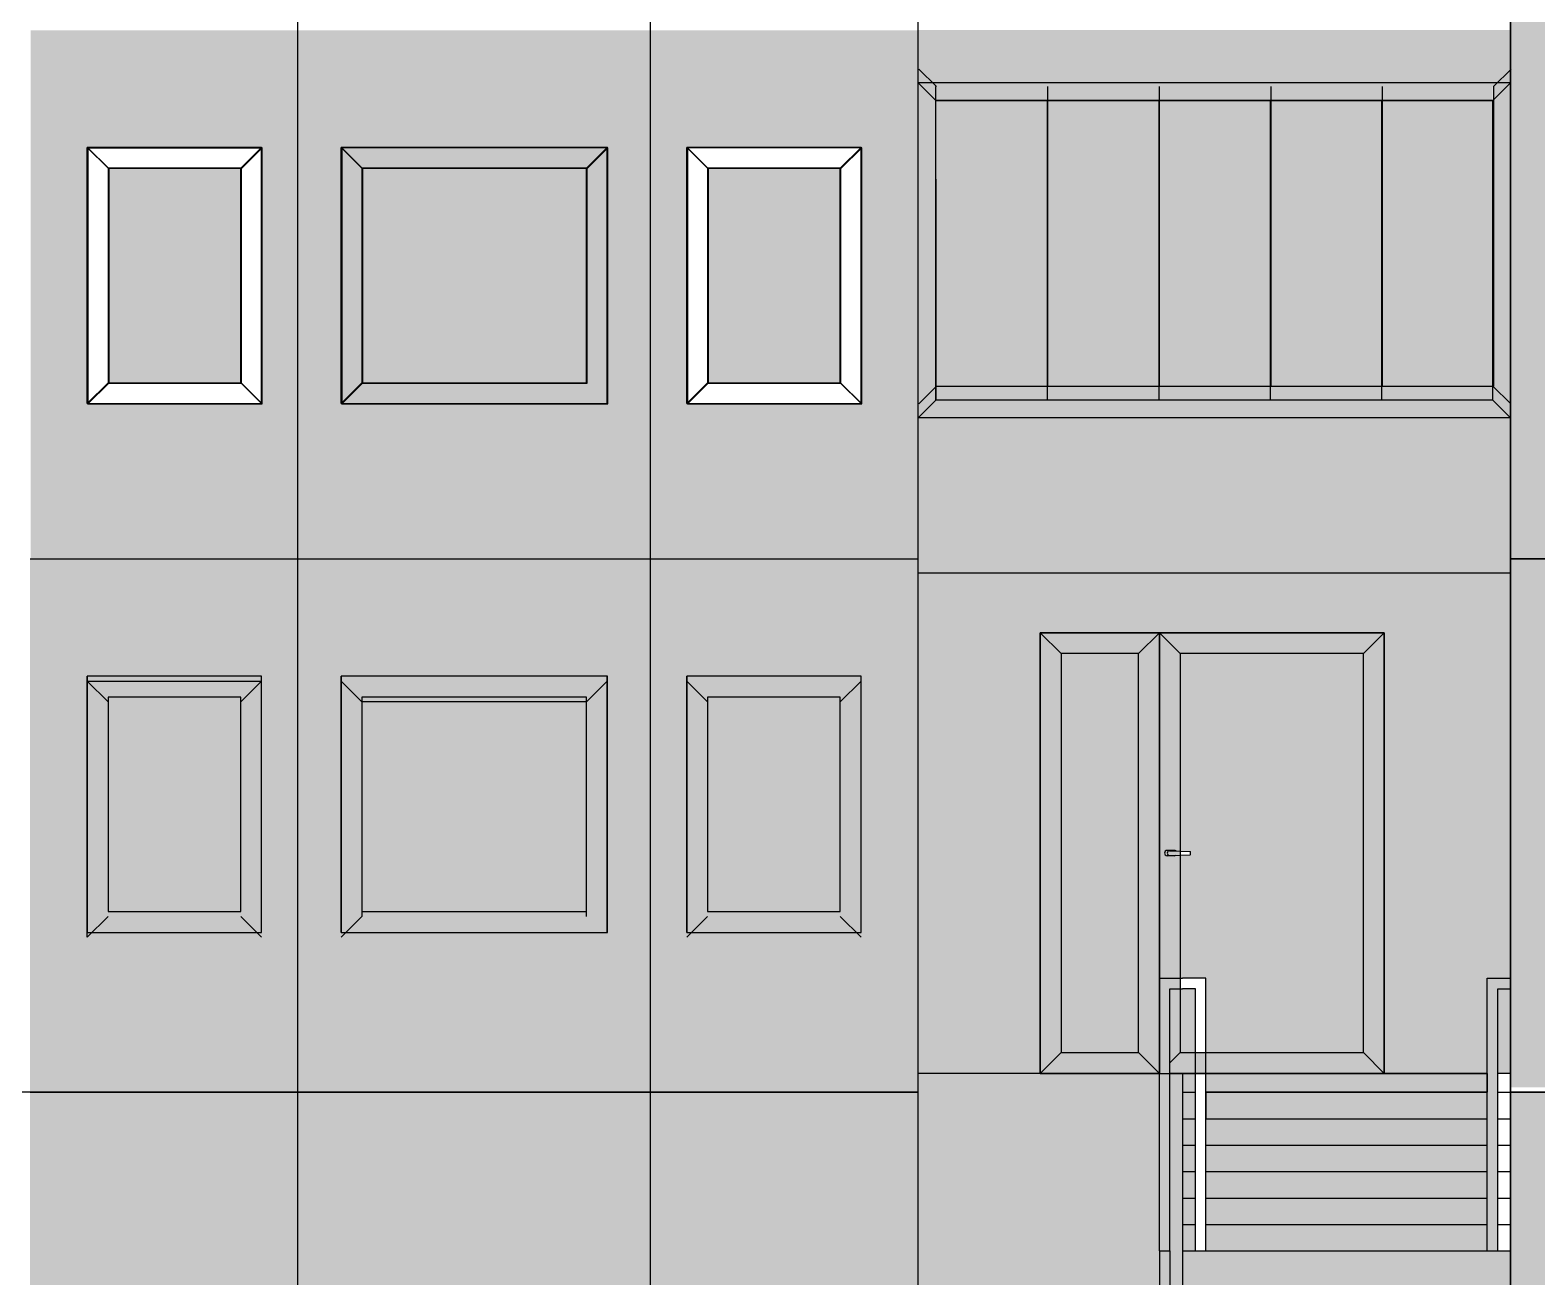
# Model space of a CAD drawing. Header units: millimetres. Extents: x -257254 to 390979, y -202328 to 355504.
# Drawn here: x 47715 to 56265, y 35975 to 43095 of the extents above; entities that cross this region are included whole.
import ezdxf

# ---------------------------------------------------------------- set-up
doc = ezdxf.new("R2010")
doc.units = ezdxf.units.MM
doc.layers.get('0').update_dxf_attribs({"lineweight": 25})
doc.layers.add('заливка', color=7, linetype='Continuous', lineweight=25)
doc.layers.add('ПРОКЛАДКА', color=250, linetype='Continuous')
doc.layers.add('разрез', color=40, linetype='Continuous')
doc.layers.add('фасадик', color=7, linetype='Continuous', lineweight=25, true_color=0x51362d)

# ---------------------------------------------------------------- blocks, each defined once
blk = doc.blocks.new('*U210')
for points in [[(0, 0), (988.7, 0), (988.7, 1453.5), (0, 1453.5)], [(118, 118), (870.7, 118), (870.7, 1335.5), (118, 1335.5)]]:
    blk.add_lwpolyline(points, close=True)
blk = doc.blocks.new('*U211')
for points in [[(0, 0), (1510.4, 0), (1510.4, 1453.5), (0, 1453.5)], [(118, 118), (1392.4, 118), (1392.4, 1335.5), (118, 1335.5)]]:
    blk.add_lwpolyline(points, close=True)
blk = doc.blocks.new('*U222')
for points in [[(0, 0), (676, 0), (676, 2500), (0, 2500)], [(118, 118), (558, 118), (558, 2382), (118, 2382)]]:
    blk.add_lwpolyline(points, close=True)
blk = doc.blocks.new('*U221')
for points in [[(0, 0), (1276, 0), (1276, 2500), (0, 2500)], [(118, 118), (1158, 118), (1158, 2382), (118, 2382)]]:
    blk.add_lwpolyline(points, close=True)

msp = doc.modelspace()

# ---------------------------------------------------------------- hatches: boundary and pattern name
h = msp.add_hatch(color=256)
h.dxf.hatch_style = 1
h.set_gradient(color1=(128, 128, 128), color2=(0, 255, 255), name='INVHEMISPHERICAL')
h.paths.add_polyline_path([(53487.01018, 42775.2328), (52855.01018, 42775.2328), (52855.01018, 41075.34196), (53487.01018, 41075.34196)])
h.paths.add_polyline_path([(54119.01018, 42775.2328), (53487.01018, 42775.2328), (53487.01018, 41075.34196), (54119.01018, 41075.34196)])
h.paths.add_polyline_path([(54751.01018, 42775.2328), (54119.01018, 42775.2328), (54119.01018, 41075.34196), (54751.01018, 41075.34196)])
h.paths.add_polyline_path([(55383.01018, 42775.2328), (54751.01018, 42775.2328), (54751.01018, 41075.34196), (55383.01018, 41075.34196)])
h.paths.add_polyline_path([(56015.01018, 42775.2328), (55383.01018, 42775.2328), (55383.01018, 41075.34196), (56015.01018, 41075.34196)])
h = msp.add_hatch(color=256)
h.dxf.hatch_style = 1
h.set_gradient(color1=(128, 128, 128), color2=(0, 255, 255), name='INVHEMISPHERICAL')
h.paths.add_polyline_path([(48910.25195, 42310.85472), (48157.57173, 42310.85472), (48157.57173, 41093.34196), (48910.25195, 41093.34196)])
h.paths.add_polyline_path([(50872.41495, 42310.85473), (49598.01024, 42310.85473), (49598.01024, 41093.34196), (50872.41495, 41093.34196)])
h.paths.add_polyline_path([(52312.34825, 42310.85472), (51559.66803, 42310.85472), (51559.66803, 41093.34196), (52312.34825, 41093.34196)])
h = msp.add_hatch(color=256)
h.dxf.hatch_style = 1
h.set_gradient(color1=(128, 128, 128), color2=(0, 255, 255), name='INVHEMISPHERICAL')
h.paths.add_polyline_path([(48913.81856, 42309.66683), (48161.13834, 42309.66683), (48161.13834, 41092.15406), (48913.81856, 41092.15406)])
h.paths.add_polyline_path([(50875.98156, 42309.66683), (49601.57685, 42309.66683), (49601.57685, 41092.15407), (50875.98156, 41092.15407)])
h.paths.add_polyline_path([(52315.91486, 42309.66683), (51563.23464, 42309.66683), (51563.23464, 41092.15406), (52315.91486, 41092.15406)])
h = msp.add_hatch(color=256)
h.dxf.hatch_style = 1
h.set_gradient(color1=(128, 128, 128), color2=(0, 255, 255), name='INVHEMISPHERICAL')
h.paths.add_polyline_path([(48910.25195, 39283.35286), (48157.57173, 39283.35286), (48157.57173, 38065.8401), (48910.25195, 38065.8401)])
h.paths.add_polyline_path([(50872.41495, 39283.35287), (49598.01024, 39283.35287), (49598.01024, 38065.8401), (50872.41495, 38065.8401)])
h.paths.add_polyline_path([(52312.34825, 39283.35286), (51559.66803, 39283.35286), (51559.66803, 38065.8401), (52312.34825, 38065.8401)])
at = {"layer": 'заливка', "true_color": 0xf7f0b5}
h = msp.add_hatch(color=254, dxfattribs=at)
h.dxf.hatch_style = 1
h.paths.add_polyline_path([(62355.01018, 43095.34196), (56115.01018, 43095.34196), (56115.01018, 40095.34196), (62355.01018, 40095.34196)])
h.paths.add_polyline_path([(58282.92745, 41013.34196), (58282.92745, 42390.85472), (58244.92745, 42428.85472), (58244.92745, 40975.34196)], flags=0)
h.paths.add_polyline_path([(58244.92745, 42428.85472), (60355.46193, 42428.85472), (60355.46193, 40975.34196), (58244.92745, 40975.34196)], flags=16)
h.paths.add_polyline_path([(59475.46982, 41013.34196), (59482.92745, 41005.11766), (59482.92745, 41013.34196)], flags=16)
h.paths.add_polyline_path([(58362.92745, 42310.85472), (59402.92745, 42310.85472), (59509.92745, 42428.85472), (59535.69016, 42390.85472), (60317.46193, 42390.85472), (60317.46193, 41013.34196), (60355.46194, 40975.34196), (59509.92745, 40975.34196), (59509.92745, 42428.85472), (59402.92745, 42310.85472), (59402.92745, 41093.34196), (58362.92745, 41093.34196)], flags=16)
h.paths.add_polyline_path([(58362.92745, 42310.85472), (59402.92745, 42310.85472), (59402.92745, 41093.34196), (58362.92745, 41093.34196)], flags=0)
h.paths.add_polyline_path([(59509.92745, 40975.34196), (59535.69016, 41013.34196), (59509.92745, 41013.34196), (59509.92745, 42390.85472), (60317.46193, 42390.85472), (60317.46193, 41013.34196), (60355.46194, 40975.34196)], flags=16)
h.paths.add_polyline_path([(59589.92745, 42310.85472), (60237.46193, 42310.85472), (60237.46193, 41093.34196), (59589.92745, 41093.34196)], flags=0)
h.paths.add_polyline_path([(62355.01018, 46095.34196), (56115.01018, 46095.34196), (56115.01018, 43095.34196), (62355.01018, 43095.34196)])
h.paths.add_polyline_path([(60317.46193, 45390.85472), (60317.46193, 44013.34196), (60355.46193, 43975.34196), (60355.46193, 43975.34196), (60355.46193, 45428.85472)], flags=0)
h.paths.add_polyline_path([(58282.92745, 44013.34196), (58282.92745, 45390.85472), (58244.92745, 45428.85472), (58244.92745, 43975.34196)], flags=16)
h.paths.add_polyline_path([(59475.46982, 44013.34196), (59482.92745, 44005.11766), (59482.92745, 44013.34196)], flags=16)
h.paths.add_polyline_path([(59402.92745, 45310.85472), (59509.92745, 45428.85472), (59535.69016, 45390.85472), (60317.46193, 45390.85472), (60317.46193, 44013.34196), (60355.46194, 43975.34196), (58244.92746, 43975.34196), (58244.92746, 43975.34196), (59509.92745, 43975.34196), (59509.92745, 45428.85472), (59402.92745, 45310.85472), (59402.92745, 44093.34196), (59402.92745, 44093.34196), (58362.92745, 44093.34196), (58362.92745, 44093.34196), (58362.92745, 45310.85472)], flags=16)
h.paths.add_polyline_path([(58362.92745, 45310.85472), (59402.92745, 45310.85472), (59402.92745, 44093.34196), (58362.92745, 44093.34196)], flags=0)
h.paths.add_polyline_path([(59589.92745, 45310.85472), (60237.46193, 45310.85472), (60237.46193, 45310.85472), (60237.46193, 44093.34196), (60237.46193, 44093.34196), (59589.92745, 44093.34196), (59589.92745, 44093.34196)], flags=0)
h.paths.add_polyline_path([(59589.92745, 44093.34196), (59589.92745, 45310.85472), (60237.46193, 45310.85472), (60237.46193, 44093.34196)], flags=0)
h.paths.add_polyline_path([(62355.01018, 49095.34196), (56115.01018, 49095.34196), (56115.01018, 46095.34196), (62355.01018, 46095.34196)])
h.paths.add_polyline_path([(58282.92745, 47013.34196), (58282.92745, 48390.85472), (58244.92745, 48428.85472), (58244.92745, 46975.34196)], flags=0)
h.paths.add_polyline_path([(58244.92745, 48428.85472), (60355.46193, 48428.85472), (60355.46193, 46975.34196), (58244.92745, 46975.34196)], flags=16)
h.paths.add_polyline_path([(59475.46982, 47013.34196), (59482.92745, 47005.11766), (59482.92745, 47013.34196)], flags=16)
h.paths.add_polyline_path([(58362.92745, 48310.85472), (59402.92745, 48310.85472), (59509.92745, 48428.85472), (59535.69016, 48390.85472), (60317.46193, 48390.85472), (60317.46193, 47013.34196), (60355.46194, 46975.34196), (59509.92745, 46975.34196), (59509.92745, 48428.85472), (59402.92745, 48310.85472), (59402.92745, 47093.34196), (58362.92745, 47093.34196)], flags=16)
h.paths.add_polyline_path([(58362.92745, 48310.85472), (59402.92745, 48310.85472), (59402.92745, 47093.34196), (58362.92745, 47093.34196)], flags=0)
h.paths.add_polyline_path([(59509.92745, 46975.34196), (59535.69016, 47013.34196), (59509.92745, 47013.34196), (59509.92745, 48390.85472), (60317.46193, 48390.85472), (60317.46193, 47013.34196), (60355.46194, 46975.34196)], flags=0)
h.paths.add_polyline_path([(59589.92745, 48310.85472), (60237.46193, 48310.85472), (60237.46193, 47093.34196), (59589.92745, 47093.34196)], flags=0)
h.paths.add_polyline_path([(62355.01018, 52095.34196), (56115.01018, 52095.34196), (56115.01018, 49095.34196), (62355.01018, 49095.34196)])
h.paths.add_polyline_path([(58282.92745, 50013.34196), (58282.92745, 51390.85472), (58244.92745, 51428.85472), (58244.92745, 49975.34196)], flags=0)
h.paths.add_polyline_path([(58244.92745, 51428.85472), (60355.46193, 51428.85472), (60355.46193, 49975.34196), (58244.92745, 49975.34196)], flags=16)
h.paths.add_polyline_path([(59475.46982, 50013.34196), (59482.92745, 50005.11766), (59482.92745, 50013.34196)], flags=16)
h.paths.add_polyline_path([(59509.92745, 49975.34196), (59509.92745, 51428.85472), (59402.92745, 51310.85472), (59402.92745, 50093.34196), (58362.92745, 50093.34196), (58362.92745, 51310.85472), (59402.92745, 51310.85472), (59509.92745, 51428.85472), (59535.69016, 51390.85472), (60317.46193, 51390.85472), (60317.46193, 50013.34196), (60355.46194, 49975.34196)], flags=16)
h.paths.add_polyline_path([(59509.92745, 49975.34196), (59535.69016, 50013.34196), (59509.92745, 50013.34196), (59509.92745, 51390.85472), (60317.46193, 51390.85472), (60317.46193, 50013.34196), (60355.46194, 49975.34196)], flags=0)
h.paths.add_polyline_path([(58362.92745, 51310.85472), (59402.92745, 51310.85472), (59402.92745, 50093.34196), (58362.92745, 50093.34196)], flags=0)
h.paths.add_polyline_path([(59589.92745, 50093.34196), (59589.92745, 51310.85472), (60237.46193, 51310.85472), (60237.46193, 50093.34196)], flags=0)
h.paths.add_polyline_path([(62355.01018, 55095.34196), (56115.01018, 55095.34196), (56115.01018, 52095.34196), (62355.01018, 52095.34196)])
h.paths.add_polyline_path([(58282.92745, 53013.34196), (58282.92745, 54390.85472), (59475.46982, 54390.85472), (59509.92745, 54428.85472), (58244.92745, 54428.85472), (58244.92745, 52975.34196)], flags=16)
h.paths.add_polyline_path([(58244.92745, 54428.85472), (60355.46193, 54428.85472), (60355.46193, 52975.34196), (58244.92745, 52975.34196)], flags=16)
h.paths.add_polyline_path([(59475.46982, 53013.34196), (59482.92745, 53005.11766), (59482.92745, 53013.34196)], flags=16)
h.paths.add_polyline_path([(58362.92745, 54310.85472), (59402.92745, 54310.85472), (59402.92745, 53093.34196), (58362.92745, 53093.34196)], flags=16)
h.paths.add_polyline_path([(59509.92745, 52975.34196), (59509.92745, 54428.85472), (59535.69016, 54390.85472), (60317.46193, 54390.85472), (60317.46193, 53013.34196), (60355.46194, 52975.34196)], flags=16)
h.paths.add_polyline_path([(59509.92745, 52975.34196), (59535.69016, 53013.34196), (59509.92745, 53013.34196), (59509.92745, 54390.85472), (60317.46193, 54390.85472), (60317.46193, 53013.34196), (60355.46194, 52975.34196)], flags=0)
h.paths.add_polyline_path([(59589.92745, 54310.85472), (60237.46193, 54310.85472), (60237.46193, 53093.34196), (59589.92745, 53093.34196)], flags=0)
h.paths.add_polyline_path([(62355.01018, 58095.34196), (56115.01018, 58095.34196), (56115.01018, 55095.34196), (62355.01018, 55095.34196)])
h.paths.add_polyline_path([(58244.92745, 57428.85472), (60355.46193, 57428.85472), (60355.46193, 55975.34196), (58244.92745, 55975.34196)], flags=16)
h.paths.add_polyline_path([(58282.92745, 57390.85472), (59482.92745, 57390.85472), (60317.46193, 57390.85472), (60317.46193, 56013.34196), (59509.92745, 56013.34196), (58282.92745, 56013.34196)], flags=0)
h.paths.add_polyline_path([(58362.92745, 57310.85472), (59402.92745, 57310.85472), (59402.92745, 56093.34196), (58362.92745, 56093.34196)], flags=0)
h.paths.add_polyline_path([(59589.92745, 57310.85472), (60237.46193, 57310.85472), (60237.46193, 56093.34196), (59589.92745, 56093.34196)], flags=0)
h.paths.add_polyline_path([(62355.01018, 61095.34196), (56115.01018, 61095.34196), (56115.01018, 58095.34196), (62355.01018, 58095.34196)])
h.paths.add_polyline_path([(58244.92745, 60428.85472), (60355.46193, 60428.85472), (60355.46193, 58975.34196), (58244.92745, 58975.34196)], flags=16)
h.paths.add_polyline_path([(58282.92745, 60390.85472), (59482.92745, 60390.85472), (60317.46193, 60390.85472), (60317.46193, 59013.34196), (59509.92745, 59013.34196), (58282.92745, 59013.34196)], flags=0)
h.paths.add_polyline_path([(58362.92745, 60310.85472), (59402.92745, 60310.85472), (59402.92745, 59093.34196), (58362.92745, 59093.34196)], flags=0)
h.paths.add_polyline_path([(59589.92745, 60310.85472), (60237.46193, 60310.85472), (60237.46193, 59093.34196), (59589.92745, 59093.34196)], flags=0)
h.paths.add_polyline_path([(62355.01018, 64095.34196), (56115.01018, 64095.34196), (56115.01018, 61095.34196), (62355.01018, 61095.34196)])
h.paths.add_polyline_path([(58244.92745, 63428.85472), (60355.46193, 63428.85472), (60355.46193, 61975.34196), (58244.92745, 61975.34196)], flags=16)
h.paths.add_polyline_path([(58282.92745, 63390.85472), (59482.92745, 63390.85472), (60317.46193, 63390.85472), (60317.46193, 62013.34196), (59509.92745, 62013.34196), (58282.92745, 62013.34196)], flags=0)
h.paths.add_polyline_path([(58362.92745, 63310.85472), (59402.92745, 63310.85472), (59402.92745, 62093.34196), (58362.92745, 62093.34196)], flags=0)
h.paths.add_polyline_path([(59589.92745, 63310.85472), (60237.46193, 63310.85472), (60237.46193, 62093.34196), (59589.92745, 62093.34196)], flags=0)
at = {"layer": 'заливка', "transparency": 33554687}
h = msp.add_hatch(color=256, dxfattribs=at)
h.dxf.hatch_style = 1
h.set_gradient(color1=(82, 71, 46), color2=(247, 240, 181), name='CYLINDER')
h.paths.add_polyline_path([(49238.5768, 40094.15407), (49238.5768, 43094.15407), (47718.57679, 43094.15407), (47718.57679, 40094.15407)])
h.paths.add_polyline_path([(48913.81856, 42309.66683), (49031.81856, 42427.66683), (48913.81856, 42427.66683), (48913.81856, 41092.15406), (49031.81856, 40974.25438), (49031.81856, 41092.15406), (48161.13834, 41092.15406), (48043.13834, 40974.15406), (48161.13834, 40974.15406), (48161.13834, 42309.66683), (48043.13834, 42427.66682), (48043.13834, 42309.66683)], flags=0)
h.paths.add_polyline_path([(48043.13834, 40974.15406), (48043.13834, 42427.66683), (49031.81856, 42427.66683), (49031.81856, 40974.15406)], flags=16)
h.paths.add_polyline_path([(51238.57679, 43094.15407), (51238.57679, 40094.15407), (52758.57679, 40094.15407), (52758.57679, 43094.15407)])
h.paths.add_polyline_path([(52315.91486, 42309.66683), (52433.91486, 42427.66683), (52315.91486, 42427.66683), (52315.91486, 41092.15406), (52433.91486, 40974.25438), (52433.91486, 41092.15406), (51563.23464, 41092.15406), (51445.23464, 40974.15406), (51563.23464, 40974.15406), (51563.23464, 42309.66683), (51445.23464, 42427.66682), (51445.23464, 42309.66683)], flags=0)
h.paths.add_polyline_path([(51445.23464, 40974.15406), (51445.23464, 42427.66683), (52433.91486, 42427.66683), (52433.91486, 40974.15406)], flags=16)
at = {"layer": 'заливка', "true_color": 0xf7f0b5}
h = msp.add_hatch(color=254, dxfattribs=at)
h.dxf.hatch_style = 1
h.paths.add_polyline_path([(51238.57679, 43094.15407), (49238.5768, 43094.15407), (49238.5768, 40094.15407), (51238.57679, 40094.15407)])
h.paths.add_polyline_path([(50993.98156, 42427.66683), (50993.98156, 40974.15407), (49483.57685, 40974.15407), (49483.57685, 42427.66683)], flags=16)
h.paths.add_polyline_path([(50993.98156, 42427.66683), (50993.98156, 40974.15407), (49483.57685, 40974.15407), (49483.57685, 42427.66683)], flags=0)
h = msp.add_hatch(color=254, dxfattribs=at)
h.dxf.hatch_style = 1
h.paths.add_polyline_path([(51238.57679, 40094.15407), (51238.57679, 43094.15407), (49238.5768, 43094.15407), (49238.5768, 40094.15407)])
h.paths.add_polyline_path([(49483.57685, 40974.15407), (49483.57685, 42427.66683), (50993.98156, 42427.66683), (50993.98156, 40974.15407)], flags=16)
h.paths.add_polyline_path([(49483.57685, 40974.15407), (49483.57685, 42427.66683), (50993.98156, 42427.66683), (50993.98156, 40974.15407)], flags=16)
h = msp.add_hatch(color=254, dxfattribs=at)
h.dxf.hatch_style = 1
h.paths.add_polyline_path([(51238.57679, 40094.15407), (51238.57679, 43094.15407), (49238.5768, 43094.15407), (49238.5768, 40094.15407)])
h.paths.add_polyline_path([(49483.57685, 40974.15407), (49483.57685, 42427.66683), (50993.98156, 42427.66683), (50993.98156, 40974.15407)], flags=16)
h.paths.add_polyline_path([(49483.57685, 40974.15407), (49483.57685, 42427.66683), (50993.98156, 42427.66683), (50993.98156, 40974.15407)], flags=16)
h = msp.add_hatch(color=254, dxfattribs=at)
h.dxf.hatch_style = 1
h.paths.add_polyline_path([(51238.57679, 40094.15407), (51238.57679, 43094.15407), (49238.5768, 43094.15407), (49238.5768, 40094.15407)])
h.paths.add_polyline_path([(49483.57685, 40974.15407), (49483.57685, 42427.66683), (50993.98156, 42427.66683), (50993.98156, 40974.15407)], flags=16)
h.paths.add_polyline_path([(49483.57685, 40974.15407), (49483.57685, 42427.66683), (50993.98156, 42427.66683), (50993.98156, 40974.15407)], flags=16)
h = msp.add_hatch(color=254, dxfattribs=at)
h.dxf.hatch_style = 1
h.paths.add_polyline_path([(51238.57679, 40094.15407), (51238.57679, 43094.15407), (49238.5768, 43094.15407), (49238.5768, 40094.15407)])
h.paths.add_polyline_path([(49483.57685, 40974.15407), (49483.57685, 42427.66683), (50993.98156, 42427.66683), (50993.98156, 40974.15407)], flags=16)
h.paths.add_polyline_path([(49483.57685, 40974.15407), (49483.57685, 42427.66683), (50993.98156, 42427.66683), (50993.98156, 40974.15407)], flags=16)
h = msp.add_hatch(color=254, dxfattribs=at)
h.dxf.hatch_style = 1
h.paths.add_polyline_path([(51238.57679, 40094.15407), (51238.57679, 43094.15407), (49238.5768, 43094.15407), (49238.5768, 40094.15407)])
h.paths.add_polyline_path([(49483.57685, 40974.15407), (49483.57685, 42427.66683), (50993.98156, 42427.66683), (50993.98156, 40974.15407)], flags=16)
h.paths.add_polyline_path([(49483.57685, 40974.15407), (49483.57685, 42427.66683), (50993.98156, 42427.66683), (50993.98156, 40974.15407)], flags=16)
h = msp.add_hatch(color=254, dxfattribs=at)
h.dxf.hatch_style = 1
h.paths.add_polyline_path([(51238.57679, 40094.15407), (51238.57679, 43094.15407), (49238.5768, 43094.15407), (49238.5768, 40094.15407)])
h.paths.add_polyline_path([(49483.57685, 40974.15407), (49483.57685, 42427.66683), (50993.98156, 42427.66683), (50993.98156, 40974.15407)], flags=16)
h.paths.add_polyline_path([(49483.57685, 40974.15407), (49483.57685, 42427.66683), (50993.98156, 42427.66683), (50993.98156, 40974.15407)], flags=16)
h = msp.add_hatch(color=254, dxfattribs=at)
h.dxf.hatch_style = 1
h.paths.add_polyline_path([(51238.57679, 43094.15407), (49238.5768, 43094.15407), (49238.5768, 40094.15407), (51238.57679, 40094.15407)])
h.paths.add_polyline_path([(50993.98156, 42427.66683), (50993.98156, 40974.15407), (49483.57685, 40974.15407), (49483.57685, 42427.66683)], flags=16)
h.paths.add_polyline_path([(50993.98156, 42427.66683), (50993.98156, 40974.15407), (49483.57685, 40974.15407), (49483.57685, 42427.66683)], flags=0)
h = msp.add_hatch(color=254, dxfattribs=at)
h.dxf.hatch_style = 1
h.paths.add_polyline_path([(49238.5768, 40094.15407), (51238.57679, 40094.15407), (51238.57679, 43094.15407), (49238.5768, 43094.15407)])
h.paths.add_polyline_path([(50993.98156, 40974.15407), (49483.57685, 40974.15407), (49483.57685, 42427.66683), (50993.98156, 42427.66683)], flags=16)
h.paths.add_polyline_path([(50993.98156, 40974.15407), (49483.57685, 40974.15407), (49483.57685, 42427.66683), (50993.98156, 42427.66683)], flags=16)
h = msp.add_hatch(color=254, dxfattribs=at)
h.dxf.hatch_style = 1
h.paths.add_polyline_path([(49238.5768, 40094.15407), (51238.57679, 40094.15407), (51238.57679, 43094.15407), (49238.5768, 43094.15407)])
h.paths.add_polyline_path([(50993.98156, 40974.15407), (49483.57685, 40974.15407), (49483.57685, 42427.66683), (50993.98156, 42427.66683)], flags=16)
h.paths.add_polyline_path([(50993.98156, 40974.15407), (49483.57685, 40974.15407), (49483.57685, 42427.66683), (50993.98156, 42427.66683)], flags=16)
h = msp.add_hatch(color=254, dxfattribs=at)
h.dxf.hatch_style = 1
h.paths.add_polyline_path([(51238.57679, 40094.15407), (51238.57679, 43094.15407), (49238.5768, 43094.15407), (49238.5768, 40094.15407)])
h.paths.add_polyline_path([(50993.98156, 40974.15407), (49483.57685, 40974.15407), (49483.57685, 42427.66683), (50993.98156, 42427.66683)], flags=16)
h.paths.add_polyline_path([(50993.98156, 40974.15407), (49483.57685, 40974.15407), (49483.57685, 42427.66683), (50993.98156, 42427.66683)], flags=16)
h = msp.add_hatch(color=254, dxfattribs=at)
h.dxf.hatch_style = 1
h.paths.add_polyline_path([(51238.57679, 40094.15407), (51238.57679, 43094.15407), (49238.5768, 43094.15407), (49238.5768, 40094.15407)])
h.paths.add_polyline_path([(50993.98156, 40974.15407), (49483.57685, 40974.15407), (49483.57685, 42427.66683), (50993.98156, 42427.66683)], flags=16)
h.paths.add_polyline_path([(50993.98156, 40974.15407), (49483.57685, 40974.15407), (49483.57685, 42427.66683), (50993.98156, 42427.66683)], flags=16)
h = msp.add_hatch(color=254, dxfattribs=at)
h.dxf.hatch_style = 1
h.paths.add_polyline_path([(51238.57679, 40094.15407), (51238.57679, 43094.15407), (49238.5768, 43094.15407), (49238.5768, 40094.15407)])
h.paths.add_polyline_path([(50993.98156, 40974.15407), (49483.57685, 40974.15407), (49483.57685, 42427.66683), (50993.98156, 42427.66683)], flags=16)
h.paths.add_polyline_path([(50993.98156, 40974.15407), (49483.57685, 40974.15407), (49483.57685, 42427.66683), (50993.98156, 42427.66683)], flags=16)
h = msp.add_hatch(color=254, dxfattribs=at)
h.dxf.hatch_style = 1
h.paths.add_polyline_path([(51238.57679, 40094.15407), (51238.57679, 43094.15407), (49238.5768, 43094.15407), (49238.5768, 40094.15407)])
h.paths.add_polyline_path([(50993.98156, 40974.15407), (49483.57685, 40974.15407), (49483.57685, 42427.66683), (50993.98156, 42427.66683)], flags=16)
h.paths.add_polyline_path([(50993.98156, 40974.15407), (49483.57685, 40974.15407), (49483.57685, 42427.66683), (50993.98156, 42427.66683)], flags=16)
h = msp.add_hatch(color=254, dxfattribs=at)
h.dxf.hatch_style = 1
h.paths.add_polyline_path([(51238.57679, 40094.15407), (51238.57679, 43094.15407), (49238.5768, 43094.15407), (49238.5768, 40094.15407)])
h.paths.add_polyline_path([(50993.98156, 40974.15407), (49483.57685, 40974.15407), (49483.57685, 42427.66683), (50993.98156, 42427.66683)], flags=16)
h.paths.add_polyline_path([(50993.98156, 40974.15407), (49483.57685, 40974.15407), (49483.57685, 42427.66683), (50993.98156, 42427.66683)], flags=16)
at = {"layer": 'заливка', "true_color": 0x52472e}
h = msp.add_hatch(color=49, dxfattribs=at)
h.dxf.hatch_style = 1
h.set_gradient(color2=(111, 96, 62), name='CYLINDER')
h.paths.add_polyline_path([(56115.01018, 43095.34196), (52755.01018, 43095.34196), (52755.01018, 42847.73095), (56115.01018, 42847.73095)])
at = {"layer": 'заливка'}
h = msp.add_hatch(color=256, dxfattribs=at)
h.dxf.hatch_style = 1
h.set_gradient(color2=(111, 96, 62), name='CYLINDER')
h.paths.add_polyline_path([(56115.01018, 40095.34196), (56115.01018, 40975.34196), (52755.01018, 40975.34196), (52755.01018, 40095.34196)])
at = {"layer": 'заливка', "transparency": 33554687}
h = msp.add_hatch(color=256, dxfattribs=at)
h.dxf.hatch_style = 1
h.set_gradient(color1=(82, 71, 46), color2=(247, 240, 181), name='CYLINDER')
h.paths.add_polyline_path([(49235.01018, 40095.34196), (47715.01018, 40095.34196), (47715.01018, 37067.8401), (49235.01018, 37067.8401)])
h.paths.add_polyline_path([(49028.30215, 39428.85472), (49028.35234, 37975.34196), (48039.57172, 37975.34196), (48039.52153, 39428.85472)], flags=16)
h.paths.add_polyline_path([(48910.25195, 39310.85472), (48910.25195, 38093.34196), (48157.57173, 38093.34196), (48157.57173, 39310.85472)], flags=0)
h.paths.add_polyline_path([(52755.01018, 40095.34196), (51235.01018, 40095.34196), (51235.01018, 37060.08226), (52755.01018, 37060.08226)])
h.paths.add_polyline_path([(51441.66802, 37975.34196), (51441.61783, 39428.85472), (52430.39845, 39428.85472), (52430.44864, 37975.34196)], flags=16)
h.paths.add_polyline_path([(51559.66803, 38093.34196), (51559.66803, 39310.85472), (52312.34825, 39310.85472), (52312.34825, 38093.34196)], flags=0)
at = {"layer": 'заливка', "true_color": 0xf7f0b5}
h = msp.add_hatch(color=254, dxfattribs=at)
h.dxf.hatch_style = 1
h.paths.add_polyline_path([(51235.01018, 40095.34196), (49235.01018, 40095.34196), (49235.01018, 37067.8401), (51235.01018, 37067.8401)])
h.paths.add_polyline_path([(49480.01023, 37975.34196), (49480.01024, 39428.85473), (50990.41495, 39428.85473), (50990.41495, 37975.34196)], flags=16)
h.paths.add_polyline_path([(49598.01024, 38093.34196), (49598.01024, 39310.85473), (50872.41495, 39310.85473), (50872.41495, 38093.34196)], flags=0)
at = {"layer": 'заливка', "true_color": 0x52472e}
h = msp.add_hatch(color=49, dxfattribs=at)
h.dxf.hatch_style = 1
h.set_gradient(color2=(111, 96, 62), name='CYLINDER')
h.paths.add_polyline_path([(56115.01018, 40095.34196), (52755.01018, 40095.34196), (52755.01018, 39847.73095), (56115.01018, 39847.73095)])
at = {"layer": 'заливка', "true_color": 0xf7f0b5}
h = msp.add_hatch(color=254, dxfattribs=at)
h.dxf.hatch_style = 1
h.paths.add_polyline_path([(62355.01018, 40095.34196), (56115.01018, 40095.34196), (56115.01018, 37095.34196), (62355.01018, 37095.34196)])
h.paths.add_polyline_path([(58244.92745, 39428.85472), (60355.46193, 39428.85472), (60355.46193, 37975.34196), (58244.92745, 37975.34196)], flags=16)
h.paths.add_polyline_path([(58282.92745, 39428.85472), (59482.92745, 39428.85472), (59482.92745, 38013.34196), (58282.92745, 38013.34196)], flags=0)
h.paths.add_polyline_path([(58362.92745, 39310.85472), (59402.92745, 39310.85472), (59402.92745, 38166.19503), (58362.92745, 38166.19503)], flags=0)
h.paths.add_polyline_path([(59509.92745, 39428.85472), (60317.46193, 39428.85472), (60317.46193, 38013.34196), (59509.92745, 38013.34196)], flags=0)
h.paths.add_polyline_path([(59589.92745, 39310.85472), (60237.46193, 39310.85472), (60237.46193, 38166.19503), (59589.92745, 38166.19503)], flags=0)
at = {"layer": 'ПРОКЛАДКА', "true_color": 0x211c12}
h = msp.add_hatch(color=250, dxfattribs=at)
h.dxf.hatch_style = 1
h.paths.add_polyline_path([(54122.92323, 39675.34196), (53446.92323, 39675.34196), (53564.92323, 39557.34196), (54004.92323, 39557.34196)], flags=17)
h.paths.add_polyline_path([(53564.92323, 39557.34196), (53446.92323, 39675.34196), (53446.92323, 37175.34196), (54122.92323, 37175.34196), (54122.92323, 39675.34196), (54004.92323, 39557.34196), (54004.92323, 37293.34196), (53564.92323, 37293.34196)])
h.paths.add_polyline_path([(55398.92323, 39675.34196), (54122.92323, 39675.34196), (54240.92323, 39557.34196), (55280.92323, 39557.34196)], flags=17)
h.paths.add_polyline_path([(54122.92323, 37715.81587), (54240.92323, 37715.81587), (54240.92323, 39557.34196), (54122.92323, 39675.34196)])
h.paths.add_polyline_path([(54387.09713, 37293.34196), (54387.09713, 37175.34196), (55398.92323, 37175.34196), (55398.92323, 39675.34196), (55280.92323, 39557.34196), (55280.92323, 37293.34196)])
h.paths.add_polyline_path([(54327.09713, 37175.34196), (54327.09713, 37293.34196), (54240.92323, 37293.34196), (54240.92323, 37655.81587), (54182.92323, 37655.81587), (54182.92323, 37175.34196)])
at = {"layer": 'ПРОКЛАДКА', "true_color": 0x775728}
h = msp.add_hatch(color=27, dxfattribs=at)
h.dxf.hatch_style = 1
h.paths.add_polyline_path([(54004.92323, 39557.34196), (53564.92323, 39557.34196), (53564.92323, 37293.34196), (54004.92323, 37293.34196)])
h = msp.add_hatch(color=27, dxfattribs=at)
h.dxf.hatch_style = 1
h.paths.add_polyline_path([(55280.92323, 39557.34196), (54240.92323, 39557.34196), (54240.92323, 38436.65934), (54299.13702, 38435.07169), (54299.13702, 38415.61223), (54240.92323, 38414.02458), (54240.92323, 37715.81587), (54255.01018, 37715.81587), (54387.09713, 37715.81587), (54387.09713, 37293.34196), (55280.92323, 37293.34196)])
h.paths.add_polyline_path([(54327.09713, 37655.81587), (54255.01018, 37655.81587), (54240.92323, 37655.81587), (54240.92323, 37293.34196), (54327.09713, 37293.34196)], flags=17)
at = {"layer": 'ПРОКЛАДКА'}
h = msp.add_hatch(color=8, dxfattribs=at)
h.dxf.hatch_style = 1
h.paths.add_polyline_path([(54122.92323, 37175.34196), (53446.92323, 37175.34196), (52755.01018, 37175.34196), (52755.01018, 35975.34196), (54122.92323, 35975.34196), (54122.92323, 36167.8401)])
h.paths.add_polyline_path([(55982.92323, 37175.34196), (54387.09713, 37175.34196), (54387.09713, 37067.8401), (55982.92323, 37067.8401)])
h.paths.add_polyline_path([(55982.92323, 37067.8401), (54387.09713, 37067.8401), (54387.09713, 36917.8401), (55982.92323, 36917.8401)])
h.paths.add_polyline_path([(55982.92323, 36917.8401), (54387.09713, 36917.8401), (54387.09713, 36767.8401), (55982.92323, 36767.8401)])
h.paths.add_polyline_path([(55982.92323, 36767.8401), (54387.09713, 36767.8401), (54387.09713, 36617.8401), (55982.92323, 36617.8401)])
h.paths.add_polyline_path([(55982.92323, 36617.8401), (54387.09713, 36617.8401), (54387.09713, 36467.8401), (55982.92323, 36467.8401)])
h.paths.add_polyline_path([(55982.92323, 36467.8401), (54387.09713, 36467.8401), (54387.09713, 36317.8401), (55982.92323, 36317.8401)])
h.paths.add_polyline_path([(55982.92323, 36317.8401), (54387.09713, 36317.8401), (54387.09713, 36167.8401), (55982.92323, 36167.8401)])
h.paths.add_polyline_path([(56115.01018, 36167.8401), (56042.92323, 36167.8401), (54255.01018, 36167.8401), (54255.01018, 35975.34196), (56115.01018, 35975.34196)])
at = {"layer": 'разрез'}
h = msp.add_hatch(color=256, dxfattribs=at)
h.dxf.hatch_style = 1
h.set_gradient(color2=(111, 96, 62), name='CURVED')
h.paths.add_polyline_path([(53446.92323, 39675.34196), (54122.92323, 39675.34196), (55398.92323, 39675.34196), (55398.92323, 37175.34196), (55982.92323, 37175.34196), (55982.92323, 37715.81587), (56115.01018, 37715.81587), (56115.01018, 40015.34196), (52755.01018, 40015.34196), (52755.01018, 37175.34196), (53446.92323, 37175.34196)])
h = msp.add_hatch(color=256, dxfattribs=at)
h.dxf.hatch_style = 1
h.set_gradient(color2=(111, 96, 62), name='CURVED')
h.paths.add_polyline_path([(56115.01018, 37655.81587), (56042.92323, 37655.81587), (56042.92323, 37175.34196), (56115.01018, 37175.34196)])
at = {"layer": 'разрез', "true_color": 0x6f603e}
h = msp.add_hatch(color=37, dxfattribs=at)
h.dxf.hatch_style = 1
h.paths.add_polyline_path([(40835.01018, 37067.8401), (40835.01018, 35975.34196), (42835.01018, 35975.34196), (42835.01018, 37067.8401)])
h.paths.add_polyline_path([(49235.01018, 37067.8401), (49235.01018, 35975.34196), (51235.01018, 35975.34196), (51235.01018, 37067.8401)])
at = {"layer": 'разрез'}
h = msp.add_hatch(color=256, dxfattribs=at)
h.dxf.hatch_style = 1
h.set_gradient(color2=(111, 96, 62))
h.paths.add_polyline_path([(49235.01018, 37067.8401), (47715.01018, 37067.8401), (47715.01018, 35975.34196), (49235.01018, 35975.34196)])
h = msp.add_hatch(color=256, dxfattribs=at)
h.dxf.hatch_style = 1
h.set_gradient(color1=(111, 96, 62), color2=(0, 0, 0))
h.paths.add_polyline_path([(51235.01018, 37067.8401), (52755.415, 37067.8401), (52755.415, 35975.34196), (51235.415, 35975.34196)])
h = msp.add_hatch(color=256, dxfattribs=at)
h.dxf.hatch_style = 1
h.set_gradient(color2=(111, 96, 62), name='CURVED')
h.paths.add_polyline_path([(62355.01018, 37095.34196), (56115.01018, 37067.8401), (56115.01018, 35975.34196), (62355.01018, 35975.34196)])
at = {"layer": 'фасадик', "true_color": 0xcda56a}
h = msp.add_hatch(color=33, dxfattribs=at)
h.dxf.hatch_style = 1
h.paths.add_polyline_path([(56118.57679, 42874.04491), (52758.57679, 42874.04491), (52858.57679, 42774.04491), (56018.57679, 42774.04491)])
h.paths.add_polyline_path([(52858.57679, 42774.04491), (52758.57679, 42874.04491), (52758.57679, 40974.15407), (52858.57679, 41074.15407), (52858.57679, 42327.66683)])
h.paths.add_polyline_path([(56018.57679, 41074.15407), (52858.57679, 41074.15407), (52758.57679, 40974.15407), (56118.57679, 40974.15407)])
h.paths.add_polyline_path([(56118.57679, 42427.66683), (56118.57679, 42874.04491), (56018.57679, 42774.04491), (56018.57679, 41074.15407), (56118.57679, 40974.15407)])
at = {"layer": 'фасадик'}
h = msp.add_hatch(color=256, dxfattribs=at)
h.dxf.hatch_style = 1
h.paths.add_polyline_path([(49028.15155, 42428.85471), (48039.47133, 42428.85471), (48039.47133, 40975.34195), (49028.15155, 40975.34195)])
h.paths.add_polyline_path([(48157.47133, 42310.85471), (48910.15155, 42310.85471), (48910.15155, 41093.34195), (48157.47133, 41093.34195)], flags=16)
h.paths.add_polyline_path([(50989.90973, 42428.85472), (49479.90985, 42428.85472), (49479.90985, 40975.34195), (50989.90973, 40975.34195)])
h.paths.add_polyline_path([(49597.90985, 42310.85472), (50872.31455, 42310.85472), (50872.31455, 41093.34195), (49597.90985, 41093.34195)], flags=16)
h.paths.add_polyline_path([(52430.24785, 42428.85471), (51441.56763, 42428.85471), (51441.56763, 40975.34195), (52430.24785, 40975.34195)])
h.paths.add_polyline_path([(51559.56763, 42310.85471), (52312.24785, 42310.85471), (52312.24785, 41093.34195), (51559.56763, 41093.34195)], flags=16)
h = msp.add_hatch(color=256, dxfattribs=at)
h.dxf.hatch_style = 1
h.paths.add_polyline_path([(49028.25195, 42428.85471), (48039.57173, 42428.85471), (48039.57173, 40975.34195), (49028.25195, 40975.34195)])
h.paths.add_polyline_path([(48157.57173, 42310.85471), (48910.25195, 42310.85471), (48910.25195, 41093.34195), (48157.57173, 41093.34195)], flags=16)
h.paths.add_polyline_path([(50990.01013, 42428.85472), (49480.01024, 42428.85472), (49480.01024, 40975.34195), (50990.01013, 40975.34195)])
h.paths.add_polyline_path([(49598.01024, 42310.85472), (50872.41495, 42310.85472), (50872.41495, 41093.34195), (49598.01024, 41093.34195)], flags=16)
h.paths.add_polyline_path([(52430.34825, 42428.85471), (51441.66803, 42428.85471), (51441.66803, 40975.34195), (52430.34825, 40975.34195)])
h.paths.add_polyline_path([(51559.66803, 42310.85471), (52312.34825, 42310.85471), (52312.34825, 41093.34195), (51559.66803, 41093.34195)], flags=16)
h = msp.add_hatch(color=256, dxfattribs=at)
h.dxf.hatch_style = 1
h.paths.add_polyline_path([(49031.81856, 42427.66682), (48043.13834, 42427.66682), (48043.13834, 40974.15406), (49031.81856, 40974.15406)])
h.paths.add_polyline_path([(48161.13834, 42309.66682), (48913.81856, 42309.66682), (48913.81856, 41092.15406), (48161.13834, 41092.15406)], flags=16)
h.paths.add_polyline_path([(50993.57674, 42427.66682), (49483.57685, 42427.66682), (49483.57685, 40974.15406), (50993.57674, 40974.15406)])
h.paths.add_polyline_path([(49601.57685, 42309.66682), (50875.98156, 42309.66682), (50875.98156, 41092.15406), (49601.57685, 41092.15406)], flags=16)
h.paths.add_polyline_path([(52433.91486, 42427.66682), (51445.23464, 42427.66682), (51445.23464, 40974.15406), (52433.91486, 40974.15406)])
h.paths.add_polyline_path([(51563.23464, 42309.66682), (52315.91486, 42309.66682), (52315.91486, 41092.15406), (51563.23464, 41092.15406)], flags=16)
h = msp.add_hatch(color=256, dxfattribs=at)
h.dxf.hatch_style = 1
h.paths.add_polyline_path([(49031.81856, 42427.66682), (48043.13834, 42427.66682), (48043.13834, 40974.15406), (49031.81856, 40974.15406)])
h.paths.add_polyline_path([(48161.13834, 42309.66682), (48913.81856, 42309.66682), (48913.81856, 41092.15406), (48161.13834, 41092.15406)], flags=16)
h.paths.add_polyline_path([(50993.57674, 42427.66682), (49483.57685, 42427.66682), (49483.57685, 40974.15406), (50993.57674, 40974.15406)])
h.paths.add_polyline_path([(49601.57685, 42309.66682), (50875.98156, 42309.66682), (50875.98156, 41092.15406), (49601.57685, 41092.15406)], flags=16)
h.paths.add_polyline_path([(52433.91486, 42427.66682), (51445.23464, 42427.66682), (51445.23464, 40974.15406), (52433.91486, 40974.15406)])
h.paths.add_polyline_path([(51563.23464, 42309.66682), (52315.91486, 42309.66682), (52315.91486, 41092.15406), (51563.23464, 41092.15406)], flags=16)
h = msp.add_hatch(color=256, dxfattribs=at)
h.dxf.hatch_style = 1
h.paths.add_polyline_path([(49028.15155, 39428.85471), (48039.47133, 39428.85471), (48039.47133, 37975.34195), (49028.15155, 37975.34195)])
h.paths.add_polyline_path([(48157.47133, 39310.85471), (48910.15155, 39310.85471), (48910.15155, 38093.34195), (48157.47133, 38093.34195)], flags=16)
h.paths.add_polyline_path([(50989.90973, 39428.85472), (49479.90985, 39428.85472), (49479.90985, 37975.34195), (50989.90973, 37975.34195)])
h.paths.add_polyline_path([(49597.90985, 39310.85472), (50872.31455, 39310.85472), (50872.31455, 38093.34195), (49597.90985, 38093.34195)], flags=16)
h.paths.add_polyline_path([(52430.24785, 39428.85471), (51441.56763, 39428.85471), (51441.56763, 37975.34195), (52430.24785, 37975.34195)])
h.paths.add_polyline_path([(51559.56763, 39310.85471), (52312.24785, 39310.85471), (52312.24785, 38093.34195), (51559.56763, 38093.34195)], flags=16)
h = msp.add_hatch(color=256, dxfattribs=at)
h.dxf.hatch_style = 1
h.paths.add_polyline_path([(49028.25195, 39401.35285), (48039.57173, 39401.35285), (48039.57173, 37947.84009), (49028.25195, 37947.84009)])
h.paths.add_polyline_path([(48157.57173, 39283.35285), (48910.25195, 39283.35285), (48910.25195, 38065.84009), (48157.57173, 38065.84009)], flags=16)
h.paths.add_polyline_path([(50990.01013, 39401.35286), (49480.01024, 39401.35286), (49480.01024, 37947.8401), (50990.01013, 37947.8401)])
h.paths.add_polyline_path([(49598.01024, 39283.35286), (50872.41495, 39283.35286), (50872.41495, 38065.8401), (49598.01024, 38065.8401)], flags=16)
h.paths.add_polyline_path([(52430.34825, 39401.35285), (51441.66803, 39401.35285), (51441.66803, 37947.84009), (52430.34825, 37947.84009)])
h.paths.add_polyline_path([(51559.66803, 39283.35285), (52312.34825, 39283.35285), (52312.34825, 38065.84009), (51559.66803, 38065.84009)], flags=16)
at = {"layer": 'фасадик', "true_color": 0xf7f0b5}
h = msp.add_hatch(color=254, dxfattribs=at)
h.dxf.hatch_style = 1
h.paths.add_polyline_path([(54387.09713, 37293.34196), (54327.09713, 37293.34196), (54327.09713, 37175.34196), (54387.09713, 37175.34196)])
h.paths.add_polyline_path([(54182.92323, 37655.81587), (54240.92323, 37655.81587), (54240.92323, 37715.81587), (54122.92323, 37715.81587), (54122.92323, 37175.34196), (54182.92323, 37175.34196)])
h.paths.add_polyline_path([(54182.92323, 37175.34196), (54122.92323, 37175.34196), (54122.92323, 36167.8401), (54182.92323, 36167.8401)])
h.paths.add_polyline_path([(54182.92323, 36167.8401), (54122.92323, 36167.8401), (54122.92323, 35975.34196), (54182.92323, 35975.34196)])
at = {"layer": 'фасадик'}
h = msp.add_hatch(color=8, dxfattribs=at)
h.dxf.hatch_style = 1
h.paths.add_polyline_path([(56115.01018, 37715.81587), (55982.92323, 37715.81587), (55982.92323, 37067.8401), (56042.92323, 37067.8401), (56042.92323, 37655.81587), (56115.01018, 37655.81587)])
at = {"layer": 'фасадик', "true_color": 0xf7f0b5}
h = msp.add_hatch(color=254, dxfattribs=at)
h.dxf.hatch_style = 1
h.paths.add_polyline_path([(56042.92323, 37655.81587), (56115.01018, 37655.81587), (56115.01018, 37715.81587), (55982.92323, 37715.81587), (55982.92323, 36167.8401), (56042.92323, 36167.8401)])
at = {"layer": 'фасадик'}
h = msp.add_hatch(color=8, dxfattribs=at)
h.dxf.hatch_style = 1
h.paths.add_polyline_path([(54255.01018, 37175.34196), (54182.92323, 37175.34196), (54182.92323, 36167.8401), (54182.92323, 35975.34196), (54255.01018, 35975.34196)])
h = msp.add_hatch(color=8, dxfattribs=at)
h.dxf.hatch_style = 1
h.paths.add_polyline_path([(54327.09713, 37175.34196), (54255.01018, 37175.34196), (54255.01018, 37067.8401), (54327.09713, 37067.8401)])
h.paths.add_polyline_path([(54327.09713, 37067.8401), (54255.01018, 37067.8401), (54255.01018, 36917.8401), (54327.09713, 36917.8401)])
h.paths.add_polyline_path([(54327.09713, 36917.8401), (54255.01018, 36917.8401), (54255.01018, 36767.8401), (54327.09713, 36767.8401)])
h.paths.add_polyline_path([(54327.09713, 36767.8401), (54255.01018, 36767.8401), (54255.01018, 36617.8401), (54327.09713, 36617.8401)])
h.paths.add_polyline_path([(54327.09713, 36617.8401), (54255.01018, 36617.8401), (54255.01018, 36467.8401), (54327.09713, 36467.8401)])
h.paths.add_polyline_path([(54327.09713, 36467.8401), (54255.01018, 36467.8401), (54255.01018, 36317.8401), (54327.09713, 36317.8401)])
h.paths.add_polyline_path([(54327.09713, 36317.8401), (54255.01018, 36317.8401), (54255.01018, 36167.8401), (54327.09713, 36167.8401)])

# ---------------------------------------------------------------- linework, layer by layer
at = {"layer": 'ПРОКЛАДКА'}
for p, q in [((53446.92323, 37175.34196), (53446.92323, 39675.34196)), ((53446.92323, 39675.34196), (55398.92323, 39675.34196)), ((53446.92323, 39675.34196), (55398.92323, 39675.34196)), ((55398.92323, 39675.34196), (55398.92323, 37175.34196)), ((53446.92323, 37175.34196), (53564.92323, 37293.34196)), ((54122.92323, 37175.34196), (53446.92323, 37175.34196)), ((55398.92323, 37175.34196), (54182.92323, 37175.34196)), ((54387.09713, 37175.34196), (55982.92323, 37175.34196)), ((55982.92323, 37175.34196), (55982.92323, 37067.8401)), ((55982.92323, 37067.8401), (54387.09713, 37067.8401)), ((54387.09713, 37067.8401), (54387.09713, 36917.8401)), ((54387.09713, 36917.8401), (55982.92323, 36917.8401))]:
    msp.add_line(p, q, dxfattribs=at)
at = {"layer": 'разрез'}
for p, q in [((56015.01018, 42695.2328), (56115.01018, 42795.2328)), ((52855.01018, 40995.34196), (52755.01018, 40895.34196)), ((56015.01018, 40995.34196), (56115.01018, 40895.34196))]:
    msp.add_line(p, q, dxfattribs=at)
at = {"layer": 'фасадик'}
for p, q in [((49235.01018, 35975.34196), (49229.46357, 67202.93321)), ((51235.01018, 35975.34196), (51235.01018, 67202.93321)), ((52755.01018, 35975.34196), (52755.01018, 67202.93321)), ((56115.01018, 35975.34196), (56115.01018, 67202.93321)), ((56115.01018, 67202.93321), (56115.01018, 35975.34196)), ((49235.01018, 35975.34196), (49235.01018, 64095.34196)), ((51235.01018, 35975.34196), (51235.01018, 64095.34196)), ((52858.57679, 42774.04491), (52758.57679, 42874.04491)), ((56018.57679, 42774.04491), (56118.57679, 42874.04491)), ((56115.01018, 42795.2328), (52755.01018, 42795.2328)), ((52855.01018, 41075.34196), (52855.01018, 42775.2328)), ((53490.57679, 41074.15407), (53490.57679, 42774.04491)), ((54122.57679, 42774.04491), (54122.57679, 41074.15407)), ((54754.57679, 42774.04491), (54754.57679, 41074.15407)), ((55386.57679, 42774.04491), (55386.57679, 41074.15407)), ((56018.57679, 42774.04491), (56018.57679, 41074.15407)), ((56015.01018, 42695.2328), (52855.01018, 42695.2328)), ((52855.01018, 40995.34196), (52855.01018, 42695.2328)), ((53487.01018, 42695.2328), (53487.01018, 40995.34196)), ((54119.01018, 42695.2328), (54119.01018, 40995.34196)), ((54751.01018, 42695.2328), (54751.01018, 40995.34196)), ((55383.01018, 42695.2328), (55383.01018, 40995.34196)), ((56015.01018, 40995.34196), (56015.01018, 42695.2328)), ((48039.57172, 40975.34196), (48039.57172, 42428.85472)), ((48039.57172, 42428.85472), (48157.57173, 42310.85472)), ((48039.57173, 40975.34196), (48039.57172, 42428.85472)), ((48039.57172, 42428.85472), (49028.25195, 42428.75441)), ((48043.13833, 40974.15407), (48043.13833, 42427.66683)), ((48043.13833, 42427.66683), (48161.13834, 42309.66683)), ((48043.13834, 40974.15406), (48043.13833, 42427.66683)), ((48043.13833, 42427.66683), (49031.81856, 42427.56652)), ((48910.25195, 42310.85472), (49028.35234, 42428.85472)), ((48913.81856, 42309.66683), (49031.91896, 42427.66683)), ((49028.35234, 40975.34196), (49028.35234, 42428.85472)), ((49031.91896, 40974.15407), (49031.91896, 42427.66683)), ((49480.01023, 40975.34196), (49480.01023, 42428.85472)), ((49480.01023, 42428.85472), (49598.01024, 42310.85473)), ((49483.57685, 40974.15407), (49483.57685, 42427.66683)), ((49483.57685, 42427.66683), (49601.57685, 42309.66683)), ((50872.41495, 42310.85473), (50990.01013, 42428.85472)), ((50875.98156, 42309.66683), (50993.57674, 42427.66683)), ((50990.01013, 40975.34196), (50990.01013, 42428.85472)), ((50993.57674, 40974.15407), (50993.57674, 42427.66683)), ((51441.66802, 40975.34196), (51441.66802, 42428.85472)), ((51441.66802, 40975.34196), (51441.66802, 42428.85472)), ((51441.66803, 42428.85472), (51559.66803, 42310.85472)), ((51445.23463, 40974.15407), (51445.23463, 42427.66683)), ((51445.23463, 40974.15407), (51445.23463, 42427.66683)), ((51445.23464, 42427.66683), (51563.23464, 42309.66683)), ((52312.34825, 42310.85472), (52430.34825, 42428.85472)), ((52315.91486, 42309.66683), (52433.91486, 42427.66683)), ((52430.44864, 40975.34196), (52430.44864, 42428.85472)), ((52430.44864, 40975.34196), (52430.44864, 42428.85472)), ((52434.01526, 40974.15407), (52434.01526, 42427.66683)), ((52434.01526, 40974.15407), (52434.01526, 42427.66683)), ((50872.41495, 42310.85473), (49598.01024, 42310.85473)), ((49598.01024, 42310.85473), (49598.01024, 41093.34196)), ((50875.98156, 42309.66683), (49601.57685, 42309.66683)), ((49601.57685, 42309.66683), (49601.57685, 41092.15407)), ((50872.41495, 41093.34196), (50872.41495, 42310.85473)), ((50875.98156, 41092.15407), (50875.98156, 42309.66683)), ((52855.01018, 42248.85472), (52855.01018, 40995.34196)), ((48157.57173, 41093.34196), (48039.57173, 40975.34196)), ((48161.13834, 41092.15406), (48043.13834, 40974.15406)), ((49028.25195, 40975.34196), (48910.25195, 41093.34196)), ((49031.81856, 40974.15406), (48913.81856, 41092.15406)), ((49480.01023, 40975.34196), (49598.01024, 41093.34196)), ((49483.57685, 40974.15407), (49601.57685, 41092.15407)), ((51441.66803, 40975.34196), (51559.66803, 41093.34196)), ((51445.23464, 40974.15406), (51563.23464, 41092.15406)), ((52312.34825, 41093.34196), (52430.44864, 40975.34196)), ((52315.91486, 41092.15406), (52434.01526, 40974.15407)), ((52858.57679, 41074.15407), (52758.57679, 40974.15407)), ((52858.57679, 41074.15407), (56018.57679, 41074.15407)), ((56015.01018, 41075.34196), (56115.01018, 40975.34196)), ((56015.01018, 40995.34196), (52855.01018, 40995.34196)), ((56115.01018, 40895.34196), (52755.01018, 40895.34196)), ((56115.01018, 40895.34196), (52755.01018, 40895.34196)), ((47715.01018, 40095.34196), (52755.01018, 40095.34196)), ((47715.01018, 40095.34196), (52755.01018, 40095.34196)), ((47715.01018, 40095.34196), (52755.01018, 40095.34196)), ((47715.01018, 40095.34196), (52755.01018, 40095.34196)), ((49235.72371, 40095.34196), (51235.01018, 40095.34196)), ((52755.01018, 40015.34196), (56115.01018, 40015.34196)), ((56115.01018, 40095.34196), (62355.01018, 40095.34196)), ((56115.01018, 40095.34196), (62355.01018, 40095.34196)), ((62355.01018, 40095.34196), (56115.01018, 40095.34196)), ((56115.01018, 40095.34196), (62355.01018, 40095.34196)), ((53446.92323, 39675.34196), (53564.92323, 39557.34196)), ((54004.92323, 39557.34196), (54122.92323, 39675.34196)), ((54240.92323, 39557.34196), (54122.92323, 39675.34196)), ((55280.92323, 39557.34196), (55398.92323, 39675.34196)), ((48039.57172, 37975.34196), (48039.57172, 39428.85472)), ((49028.35234, 37975.34196), (49028.35234, 39428.85472)), ((49480.01023, 37975.34196), (49480.01023, 39428.85472)), ((50990.01013, 37975.34196), (50990.01013, 39428.85472)), ((51441.66802, 37975.34196), (51441.66802, 39428.85472)), ((51441.66802, 37975.34196), (51441.66802, 39428.85472)), ((52430.44864, 37975.34196), (52430.44864, 39428.85472)), ((52430.44864, 37975.34196), (52430.44864, 39428.85472)), ((48039.57172, 39401.35286), (48157.57173, 39283.35286)), ((48039.57173, 37947.8401), (48039.57172, 39401.35286)), ((48039.57172, 39401.35286), (49028.25195, 39401.25255)), ((48910.25195, 39283.35286), (49028.35234, 39401.35286)), ((49480.01023, 39401.35286), (49598.01024, 39283.35287)), ((50872.41495, 39283.35287), (50990.01013, 39401.35286)), ((51441.66803, 39401.35286), (51559.66803, 39283.35286)), ((52312.34825, 39283.35286), (52430.34825, 39401.35286)), ((50872.41495, 39283.35287), (49598.01024, 39283.35287)), ((49598.01024, 39283.35287), (49598.01024, 38065.8401)), ((50872.41495, 38065.8401), (50872.41495, 39283.35287)), ((54208.32621, 38440.4771), (54167.24513, 38440.4771)), ((54208.32621, 38410.20683), (54167.24513, 38410.20683)), ((54180.2181, 38438.31494), (54297.0338, 38435.12905)), ((54180.2181, 38412.36899), (54297.0338, 38415.55487)), ((54299.13702, 38417.71623), (54299.13702, 38432.96769)), ((48157.57173, 38065.8401), (48039.57173, 37947.8401)), ((49028.25195, 37947.8401), (48910.25195, 38065.8401)), ((49480.01023, 37947.8401), (49598.01024, 38065.8401)), ((51441.66803, 37947.8401), (51559.66803, 38065.8401)), ((52312.34825, 38065.8401), (52430.44864, 37947.8401)), ((54122.92323, 36167.8401), (54122.92323, 37715.81587)), ((54122.92323, 37715.81587), (54255.01018, 37715.81587)), ((54387.09713, 37715.81587), (54255.01018, 37715.81587)), ((54387.09713, 36167.8401), (54387.09713, 37715.81587)), ((55982.92323, 36167.8401), (55982.92323, 37715.81587)), ((55982.92323, 37715.81587), (56115.01018, 37715.81587)), ((54182.92323, 36167.8401), (54182.92323, 37655.81587)), ((54182.92323, 37655.81587), (54255.01018, 37655.81587)), ((54327.09713, 37655.81587), (54255.01018, 37655.81587)), ((54327.09713, 36167.8401), (54327.09713, 37655.81587)), ((56042.92323, 36167.8401), (56042.92323, 37655.81587)), ((56042.92323, 37655.81587), (56115.01018, 37655.81587)), ((53564.92323, 37293.34196), (53446.92323, 37175.34196)), ((54004.92323, 37293.34196), (54122.92323, 37175.34196)), ((54240.92323, 37293.34196), (54182.92323, 37235.34196)), ((55280.92323, 37293.34196), (55398.92323, 37175.34196)), ((54122.92323, 37175.34196), (52755.01018, 37175.34196)), ((54327.09713, 37175.34196), (54182.92323, 37175.34196)), ((54182.92323, 37175.34196), (54255.01018, 37175.34196)), ((54255.01018, 37175.34196), (54255.01018, 35975.34196)), ((55982.92323, 37175.34196), (54387.09713, 37175.34196)), ((56115.01018, 37175.34196), (56042.92323, 37175.34196)), ((52755.01018, 37067.8401), (35115.01018, 37067.8401)), ((47715.01018, 37067.8401), (52755.01018, 37067.8401)), ((54255.01018, 37067.8401), (54327.09713, 37067.8401)), ((54387.09713, 37067.8401), (55982.92323, 37067.8401)), ((56042.92323, 37067.8401), (62355.01018, 37067.8401)), ((62355.01018, 37095.34196), (56115.01018, 37067.8401)), ((54255.01018, 36917.8401), (54327.09713, 36917.8401)), ((54387.09713, 36917.8401), (55982.92323, 36917.8401)), ((56042.92323, 36917.8401), (56115.01018, 36917.8401)), ((54255.01018, 36767.8401), (54327.09713, 36767.8401)), ((54387.09713, 36767.8401), (55982.92323, 36767.8401)), ((56042.92323, 36767.8401), (56115.01018, 36767.8401)), ((54255.01018, 36617.8401), (54327.09713, 36617.8401)), ((54387.09713, 36617.8401), (55982.92323, 36617.8401)), ((56042.92323, 36617.8401), (56115.01018, 36617.8401)), ((54255.01018, 36467.8401), (54327.09713, 36467.8401)), ((54387.09713, 36467.8401), (55982.92323, 36467.8401)), ((56042.92323, 36467.8401), (56115.01018, 36467.8401)), ((54255.01018, 36317.8401), (54327.09713, 36317.8401)), ((54387.09713, 36317.8401), (55982.92323, 36317.8401)), ((56042.92323, 36317.8401), (56115.01018, 36317.8401)), ((54122.92323, 36167.8401), (54182.92323, 36167.8401)), ((54122.92323, 36167.8401), (54122.92323, 35975.34196)), ((54182.92323, 36167.8401), (54182.92323, 35975.34196)), ((54255.01018, 36167.8401), (56042.92323, 36167.8401)), ((56042.92323, 36167.8401), (56115.01018, 36167.8401))]:
    msp.add_line(p, q, dxfattribs=at)
at = {"layer": 'фасадик', "color": 27, "true_color": 0x775728}
for p, q in [((52755.01018, 42795.2328), (52855.01018, 42695.2328)), ((52855.01018, 42695.2328), (56015.01018, 42695.2328))]:
    msp.add_line(p, q, dxfattribs=at)
at = {"layer": 'фасадик', "color": 18, "true_color": 0x000000}
for p, q in [((53446.92323, 37175.34196), (53446.92323, 39675.34196)), ((53446.92323, 39675.34196), (55398.92323, 39675.34196)), ((55398.92323, 39675.34196), (55398.92323, 37175.34196)), ((55398.92323, 37175.34196), (55280.92323, 37293.34196))]:
    msp.add_line(p, q, dxfattribs=at)
at = {"layer": 'фасадик'}
for centre, radius, start, end in [((54167.24513, 38425.34196), 15.13514, 90, 270), ((54180.2181, 38425.34196), 12.97297, 90, 270), ((54208.32621, 38425.34196), 15.13514, 52.163474081, 90), ((54208.32621, 38425.34196), 15.13514, 270, 307.836525919), ((54296.97486, 38432.96769), 2.16216, 0, 88.437775084), ((54296.97486, 38417.71623), 2.16216, 271.562224916, 0)]:
    msp.add_arc(centre, radius, start, end, dxfattribs=at)

# ---------------------------------------------------------------- block references
at = {"layer": 'фасадик', "ltscale": 100}
for name, p in [('*U210', (48039.57172, 40975.34196)), ('*U210', (48043.13833, 40974.15406)), ('*U211', (49480.01023, 40975.34196)), ('*U211', (49483.57685, 40974.15407)), ('*U210', (51441.66802, 40975.34196)), ('*U210', (51445.23464, 40974.15406)), ('*U222', (53446.92323, 37175.34196)), ('*U221', (54122.92323, 37175.34196)), ('*U210', (48039.57172, 37975.34196)), ('*U211', (49480.01023, 37975.34196)), ('*U210', (51441.66802, 37975.34196))]:
    msp.add_blockref(name, p, dxfattribs=at)

doc.saveas('drawing.dxf')
